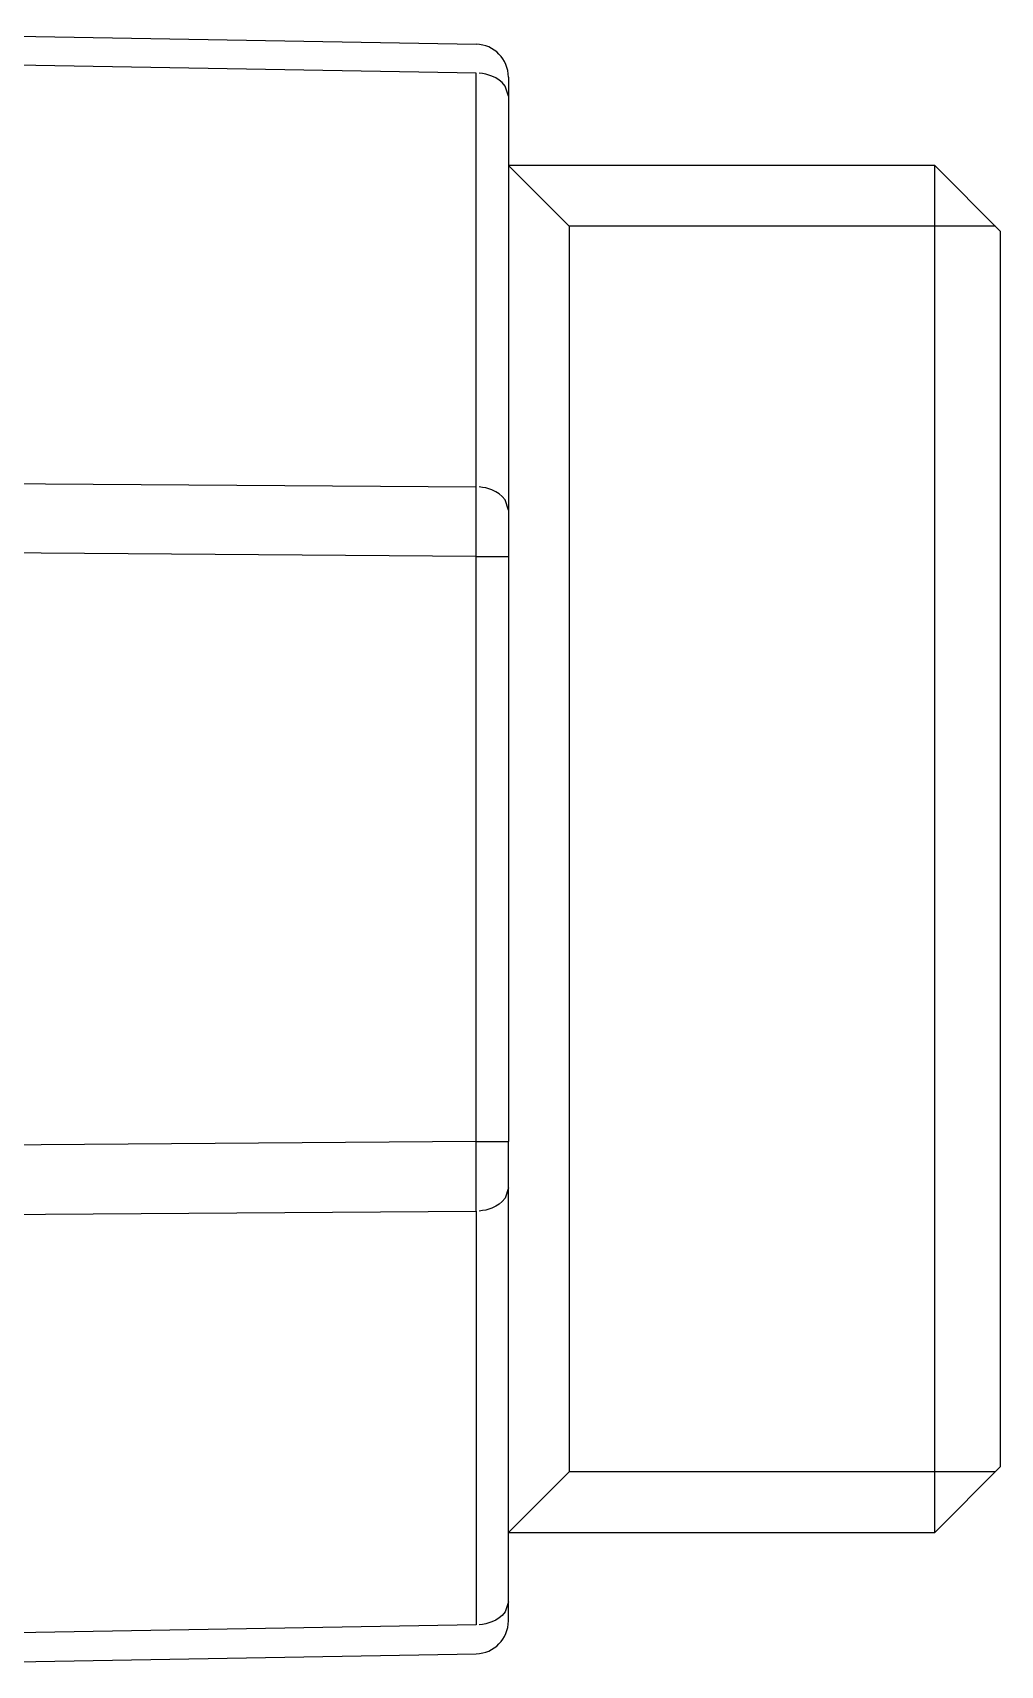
# Model space of a CAD drawing. Header units: millimetres. Extents: x 441156 to 441876, y 4514765 to 4515211.
# Drawn here: x 441490.8565 to 441491.004, y 4514936.077 to 4514936.3261 of the extents above; entities that cross this region are included whole.
import ezdxf

# ---------------------------------------------------------------- set-up
doc = ezdxf.new("R2010")
doc.units = ezdxf.units.MM
doc.layers.add('Collettore SL', color=7, linetype='Continuous')
doc.layers.add('Terminale_entrata', color=7, linetype='Continuous')

msp = doc.modelspace()

# ---------------------------------------------------------------- linework, layer by layer
at = {"layer": 'Collettore SL', "color": 254, "linetype": 'Continuous'}
for p, q in [((441490.82275239, 4514936.32610399), (441490.92408758, 4514936.32433518)), ((441490.92408758, 4514936.31994245), (441490.83236378, 4514936.3215435)), ((441490.92408758, 4514936.25680918), (441490.92408758, 4514936.31994245)), ((441490.92900032, 4514936.31933594), (441490.92900032, 4514936.31640746)), ((441490.92900032, 4514936.31640746), (441490.92900032, 4514936.25327418)), ((441490.82094114, 4514936.25755494), (441490.92408758, 4514936.25680918)), ((441490.92900032, 4514936.25327418), (441490.92900032, 4514936.24620419)), ((441490.92408758, 4514936.24620419), (441490.80323175, 4514936.24707799)), ((441490.92408758, 4514936.15692026), (441490.92408758, 4514936.24620419)), ((441490.92408758, 4514936.24620419), (441490.92900032, 4514936.24620419)), ((441490.92900032, 4514936.24620419), (441490.92900032, 4514936.15692026)), ((441490.92408758, 4514936.15692026), (441490.80323175, 4514936.15604645)), ((441490.92408758, 4514936.15692026), (441490.92900032, 4514936.15692026)), ((441490.92900032, 4514936.14985027), (441490.92900032, 4514936.15692026)), ((441490.92900032, 4514936.08671699), (441490.92900032, 4514936.14985027)), ((441490.82094114, 4514936.14556951), (441490.92408758, 4514936.14631527)), ((441490.92408758, 4514936.14631527), (441490.92408758, 4514936.083182)), ((441490.92900032, 4514936.08378851), (441490.92900032, 4514936.08671699)), ((441490.92408758, 4514936.083182), (441490.83236378, 4514936.08158095)), ((441490.82275239, 4514936.07702046), (441490.92408758, 4514936.07878927))]:
    msp.add_line(p, q, dxfattribs=at)
for points in [[(441490.92408758, 4514936.31994245, 0), (441490.92408844, 4514936.3201995, 0), (441490.92408925, 4514936.32045001, 0), (441490.92409, 4514936.32069383, 0), (441490.9240907, 4514936.3209308, 0), (441490.92409135, 4514936.3211608, 0), (441490.92409194, 4514936.32138367, 0), (441490.92409247, 4514936.32159929, 0), (441490.92409295, 4514936.32180752, 0), (441490.92409338, 4514936.32200825, 0), (441490.92409374, 4514936.32220134, 0), (441490.92409406, 4514936.32238668, 0), (441490.92409431, 4514936.32256416, 0), (441490.92409451, 4514936.32273368, 0), (441490.92409465, 4514936.32289513, 0), (441490.92409474, 4514936.32304841, 0), (441490.92409477, 4514936.32319344, 0), (441490.92409474, 4514936.32333011, 0), (441490.92409465, 4514936.32345836, 0), (441490.92409451, 4514936.32357811, 0), (441490.92409431, 4514936.32368928, 0), (441490.92409406, 4514936.3237918, 0), (441490.92409374, 4514936.32388562, 0), (441490.92409338, 4514936.32397067, 0), (441490.92409295, 4514936.32404692, 0), (441490.92409247, 4514936.3241143, 0), (441490.92409194, 4514936.32417278, 0), (441490.92409135, 4514936.32422233, 0), (441490.9240907, 4514936.32426291, 0), (441490.92409, 4514936.3242945, 0), (441490.92408925, 4514936.32431709, 0), (441490.92408844, 4514936.32433065, 0), (441490.92408758, 4514936.32433518, 0)], [(441490.92900032, 4514936.31640746, 0), (441490.92899727, 4514936.31653084, 0), (441490.92898814, 4514936.31665408, 0), (441490.92897293, 4514936.31677702, 0), (441490.92895166, 4514936.31689951, 0), (441490.92892436, 4514936.31702139, 0), (441490.92889106, 4514936.31714253, 0), (441490.9288518, 4514936.31726278, 0), (441490.92880663, 4514936.31738198, 0), (441490.9287556, 4514936.3175, 0), (441490.92869878, 4514936.31761668, 0), (441490.92863624, 4514936.31773189, 0), (441490.92856804, 4514936.31784549, 0), (441490.92849429, 4514936.31795733, 0), (441490.92841506, 4514936.31806729, 0), (441490.92833044, 4514936.31817522, 0), (441490.92824056, 4514936.318281, 0), (441490.92814551, 4514936.3183845, 0), (441490.9280454, 4514936.31848559, 0), (441490.92794037, 4514936.31858415, 0), (441490.92783054, 4514936.31868005, 0), (441490.92771604, 4514936.31877319, 0), (441490.92759702, 4514936.31886344, 0), (441490.92747361, 4514936.31895071, 0), (441490.92734597, 4514936.31903487, 0), (441490.92721426, 4514936.31911583, 0), (441490.92707862, 4514936.31919349, 0), (441490.92693924, 4514936.31926776, 0), (441490.92679628, 4514936.31933855, 0), (441490.92664991, 4514936.31940576, 0), (441490.92650032, 4514936.31946932, 0), (441490.92634768, 4514936.31952915, 0), (441490.92619217, 4514936.31958517, 0), (441490.926034, 4514936.31963733, 0), (441490.92587335, 4514936.31968554, 0), (441490.92571042, 4514936.31972977, 0), (441490.9255454, 4514936.31976995, 0), (441490.9253785, 4514936.31980603, 0), (441490.92520993, 4514936.31983797, 0), (441490.92503988, 4514936.31986573, 0), (441490.92486856, 4514936.31988928, 0), (441490.92469618, 4514936.31990858, 0), (441490.92452296, 4514936.31992362, 0), (441490.9243491, 4514936.31993438, 0), (441490.92417482, 4514936.31994084, 0), (441490.92408758, 4514936.31994245, 0)], [(441490.92900032, 4514936.25327418, 0), (441490.92899727, 4514936.25339757, 0), (441490.92898814, 4514936.25352081, 0), (441490.92897293, 4514936.25364374, 0), (441490.92895166, 4514936.25376623, 0), (441490.92892436, 4514936.25388812, 0), (441490.92889106, 4514936.25400926, 0), (441490.9288518, 4514936.2541295, 0), (441490.92880663, 4514936.25424871, 0), (441490.9287556, 4514936.25436672, 0), (441490.92869878, 4514936.2544834, 0), (441490.92863624, 4514936.25459861, 0), (441490.92856804, 4514936.25471221, 0), (441490.92849429, 4514936.25482406, 0), (441490.92841506, 4514936.25493401, 0), (441490.92833044, 4514936.25504195, 0), (441490.92824056, 4514936.25514773, 0), (441490.92814551, 4514936.25525123, 0), (441490.9280454, 4514936.25535231, 0), (441490.92794037, 4514936.25545087, 0), (441490.92783054, 4514936.25554678, 0), (441490.92771604, 4514936.25563991, 0), (441490.92759702, 4514936.25573017, 0), (441490.92747361, 4514936.25581743, 0), (441490.92734597, 4514936.25590159, 0), (441490.92721426, 4514936.25598256, 0), (441490.92707862, 4514936.25606022, 0), (441490.92693924, 4514936.25613449, 0), (441490.92679628, 4514936.25620527, 0), (441490.92664991, 4514936.25627248, 0), (441490.92650032, 4514936.25633604, 0), (441490.92634768, 4514936.25639587, 0), (441490.92619217, 4514936.2564519, 0), (441490.926034, 4514936.25650405, 0), (441490.92587335, 4514936.25655227, 0), (441490.92571042, 4514936.2565965, 0), (441490.9255454, 4514936.25663667, 0), (441490.9253785, 4514936.25667275, 0), (441490.92520993, 4514936.25670469, 0), (441490.92503988, 4514936.25673246, 0), (441490.92486856, 4514936.256756, 0), (441490.92469618, 4514936.25677531, 0), (441490.92452296, 4514936.25679035, 0), (441490.9243491, 4514936.2568011, 0), (441490.92417482, 4514936.25680756, 0), (441490.92408758, 4514936.25680918, 0)], [(441490.92900032, 4514936.14985027, 0), (441490.92899727, 4514936.14972688, 0), (441490.92898814, 4514936.14960364, 0), (441490.92897293, 4514936.1494807, 0), (441490.92895166, 4514936.14935821, 0), (441490.92892436, 4514936.14923633, 0), (441490.92889106, 4514936.14911519, 0), (441490.9288518, 4514936.14899494, 0), (441490.92880663, 4514936.14887574, 0), (441490.9287556, 4514936.14875773, 0), (441490.92869878, 4514936.14864104, 0), (441490.92863624, 4514936.14852583, 0), (441490.92856804, 4514936.14841224, 0), (441490.92849429, 4514936.14830039, 0), (441490.92841506, 4514936.14819043, 0), (441490.92833044, 4514936.1480825, 0), (441490.92824056, 4514936.14797672, 0), (441490.92814551, 4514936.14787322, 0), (441490.9280454, 4514936.14777213, 0), (441490.92794037, 4514936.14767357, 0), (441490.92783054, 4514936.14757767, 0), (441490.92771604, 4514936.14748453, 0), (441490.92759702, 4514936.14739428, 0), (441490.92747361, 4514936.14730702, 0), (441490.92734597, 4514936.14722285, 0), (441490.92721426, 4514936.14714189, 0), (441490.92707862, 4514936.14706423, 0), (441490.92693924, 4514936.14698996, 0), (441490.92679628, 4514936.14691918, 0), (441490.92664991, 4514936.14685196, 0), (441490.92650032, 4514936.1467884, 0), (441490.92634768, 4514936.14672858, 0), (441490.92619217, 4514936.14667255, 0), (441490.926034, 4514936.1466204, 0), (441490.92587335, 4514936.14657218, 0), (441490.92571042, 4514936.14652795, 0), (441490.9255454, 4514936.14648777, 0), (441490.9253785, 4514936.14645169, 0), (441490.92520993, 4514936.14641975, 0), (441490.92503988, 4514936.14639199, 0), (441490.92486856, 4514936.14636844, 0), (441490.92469618, 4514936.14634914, 0), (441490.92452296, 4514936.1463341, 0), (441490.9243491, 4514936.14632334, 0), (441490.92417482, 4514936.14631689, 0), (441490.92408758, 4514936.14631527, 0)], [(441490.92900032, 4514936.08671699, 0), (441490.92899727, 4514936.0865936, 0), (441490.92898814, 4514936.08647037, 0), (441490.92897293, 4514936.08634743, 0), (441490.92895166, 4514936.08622494, 0), (441490.92892436, 4514936.08610305, 0), (441490.92889106, 4514936.08598191, 0), (441490.9288518, 4514936.08586167, 0), (441490.92880663, 4514936.08574247, 0), (441490.9287556, 4514936.08562445, 0), (441490.92869878, 4514936.08550777, 0), (441490.92863624, 4514936.08539256, 0), (441490.92856804, 4514936.08527896, 0), (441490.92849429, 4514936.08516712, 0), (441490.92841506, 4514936.08505716, 0), (441490.92833044, 4514936.08494923, 0), (441490.92824056, 4514936.08484344, 0), (441490.92814551, 4514936.08473995, 0), (441490.9280454, 4514936.08463886, 0), (441490.92794037, 4514936.0845403, 0), (441490.92783054, 4514936.08444439, 0), (441490.92771604, 4514936.08435126, 0), (441490.92759702, 4514936.084261, 0), (441490.92747361, 4514936.08417374, 0), (441490.92734597, 4514936.08408958, 0), (441490.92721426, 4514936.08400862, 0), (441490.92707862, 4514936.08393095, 0), (441490.92693924, 4514936.08385669, 0), (441490.92679628, 4514936.0837859, 0), (441490.92664991, 4514936.08371869, 0), (441490.92650032, 4514936.08365513, 0), (441490.92634768, 4514936.0835953, 0), (441490.92619217, 4514936.08353928, 0), (441490.926034, 4514936.08348712, 0), (441490.92587335, 4514936.0834389, 0), (441490.92571042, 4514936.08339468, 0), (441490.9255454, 4514936.0833545, 0), (441490.9253785, 4514936.08331842, 0), (441490.92520993, 4514936.08328648, 0), (441490.92503988, 4514936.08325872, 0), (441490.92486856, 4514936.08323517, 0), (441490.92469618, 4514936.08321587, 0), (441490.92452296, 4514936.08320083, 0), (441490.9243491, 4514936.08319007, 0), (441490.92417482, 4514936.08318361, 0), (441490.92408758, 4514936.083182, 0)], [(441490.92408758, 4514936.083182, 0), (441490.92408844, 4514936.08292495, 0), (441490.92408925, 4514936.08267444, 0), (441490.92409, 4514936.08243062, 0), (441490.9240907, 4514936.08219364, 0), (441490.92409135, 4514936.08196365, 0), (441490.92409194, 4514936.08174077, 0), (441490.92409247, 4514936.08152516, 0), (441490.92409295, 4514936.08131692, 0), (441490.92409338, 4514936.0811162, 0), (441490.92409374, 4514936.08092311, 0), (441490.92409406, 4514936.08073777, 0), (441490.92409431, 4514936.08056028, 0), (441490.92409451, 4514936.08039077, 0), (441490.92409465, 4514936.08022932, 0), (441490.92409474, 4514936.08007604, 0), (441490.92409477, 4514936.07993101, 0), (441490.92409474, 4514936.07979433, 0), (441490.92409465, 4514936.07966608, 0), (441490.92409451, 4514936.07954634, 0), (441490.92409431, 4514936.07943517, 0), (441490.92409406, 4514936.07933265, 0), (441490.92409374, 4514936.07923883, 0), (441490.92409338, 4514936.07915377, 0), (441490.92409295, 4514936.07907753, 0), (441490.92409247, 4514936.07901015, 0), (441490.92409194, 4514936.07895167, 0), (441490.92409135, 4514936.07890212, 0), (441490.9240907, 4514936.07886154, 0), (441490.92409, 4514936.07882995, 0), (441490.92408925, 4514936.07880736, 0), (441490.92408844, 4514936.0787938, 0), (441490.92408758, 4514936.07878927, 0)]]:
    msp.add_polyline3d(points, dxfattribs=at)
for centre, radius, start, end in [((441490.92400032, 4514936.31933594), 0.005, 0, 89), ((441488.98391169, 4514936.25231898), 1.94018293, 359.81942337, 0.13260082), ((441488.98391169, 4514936.15080547), 1.94018293, 359.86739918, 0.18057663), ((441490.92400032, 4514936.08378851), 0.005, 271, 0)]:
    msp.add_arc(centre, radius, start, end, dxfattribs=at)
at = {"layer": 'Terminale_entrata', "color": 254, "linetype": 'Continuous'}
for p, q in [((441490.99400032, 4514936.30581222), (441490.92900032, 4514936.30581222)), ((441490.93825032, 4514936.29656222), (441490.92900032, 4514936.30581222)), ((441490.99400032, 4514936.30225999), (441490.99400032, 4514936.30581222)), ((441491.00400032, 4514936.29581222), (441490.99400032, 4514936.30581222)), ((441490.99400032, 4514936.09731222), (441490.99400032, 4514936.30225999)), ((441490.93825032, 4514936.29656222), (441490.93825032, 4514936.10656222)), ((441491.00325032, 4514936.29656222), (441490.93825032, 4514936.29656222)), ((441491.00400032, 4514936.29581222), (441491.00400032, 4514936.29260073)), ((441491.00400032, 4514936.29260073), (441491.00400032, 4514936.10731222)), ((441490.99400032, 4514936.09731222), (441491.00400032, 4514936.10731222)), ((441490.93825032, 4514936.10656222), (441490.92900032, 4514936.09731222)), ((441491.00325032, 4514936.10656222), (441490.93825032, 4514936.10656222)), ((441490.92900032, 4514936.09731222), (441490.99400032, 4514936.09731222))]:
    msp.add_line(p, q, dxfattribs=at)

doc.saveas('drawing.dxf')
